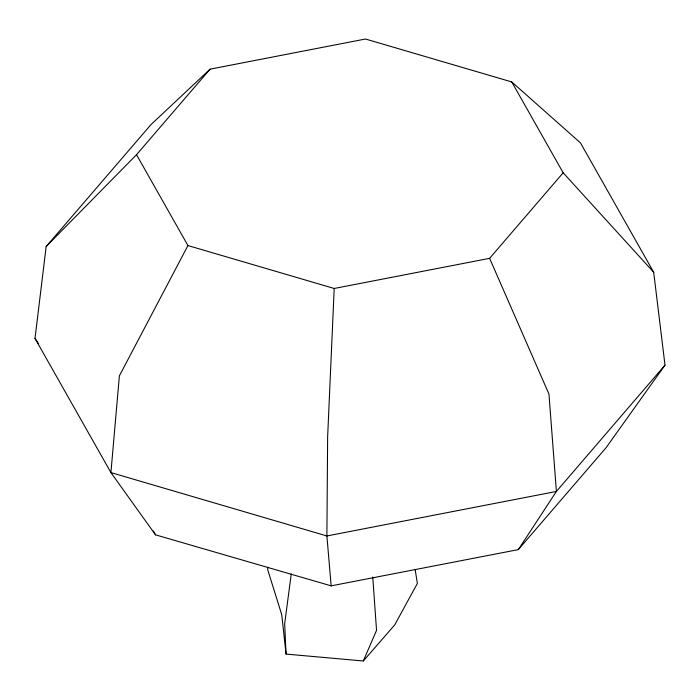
<?xml version="1.0" encoding="UTF-8"?>
<svg xmlns="http://www.w3.org/2000/svg" width="700" height="700" viewBox="0 0 700 700"><rect width="100%" height="100%" fill="white"/><g stroke="black" fill="none" stroke-linecap="round" stroke-linejoin="round"><path stroke-width="1.05" d="M210.07 69.16L136.526 154.709L187.941 245.56L334.197 288.479L327.635 437.001L326.891 535.964L331.161 585.856L518.315 549.614L606.104 447.676L665 365.12L653.686 272.256L580.475 142.888L511.752 81.935L365.496 39.016L210.07 69.16L150.894 124.696L46.165 246.523L35 338.433L110.924 472.579L155.496 534.835L331.161 585.856M291.279 573.86L284.672 623.735L286.055 654.08L363.309 660.984L394.66 624.986L417.366 583.459L415.144 569.433M268.012 567.245L267.61 569.398L281.759 614.801L286.055 654.08M363.309 660.984L376.539 630.332L372.759 577.028M187.941 245.56L119.376 375.882L110.924 472.579L326.891 535.964L556.395 491.452L665 365.12M518.315 549.614L556.395 491.452L548.957 394.074L489.624 258.335L563.168 172.786L511.752 81.935M46.165 246.523L136.526 154.709M334.197 288.479L489.624 258.335M563.168 172.786L653.686 272.256M35 338.433L38.64 343.849M153.352 531.046L155.496 534.835"/></g></svg>
